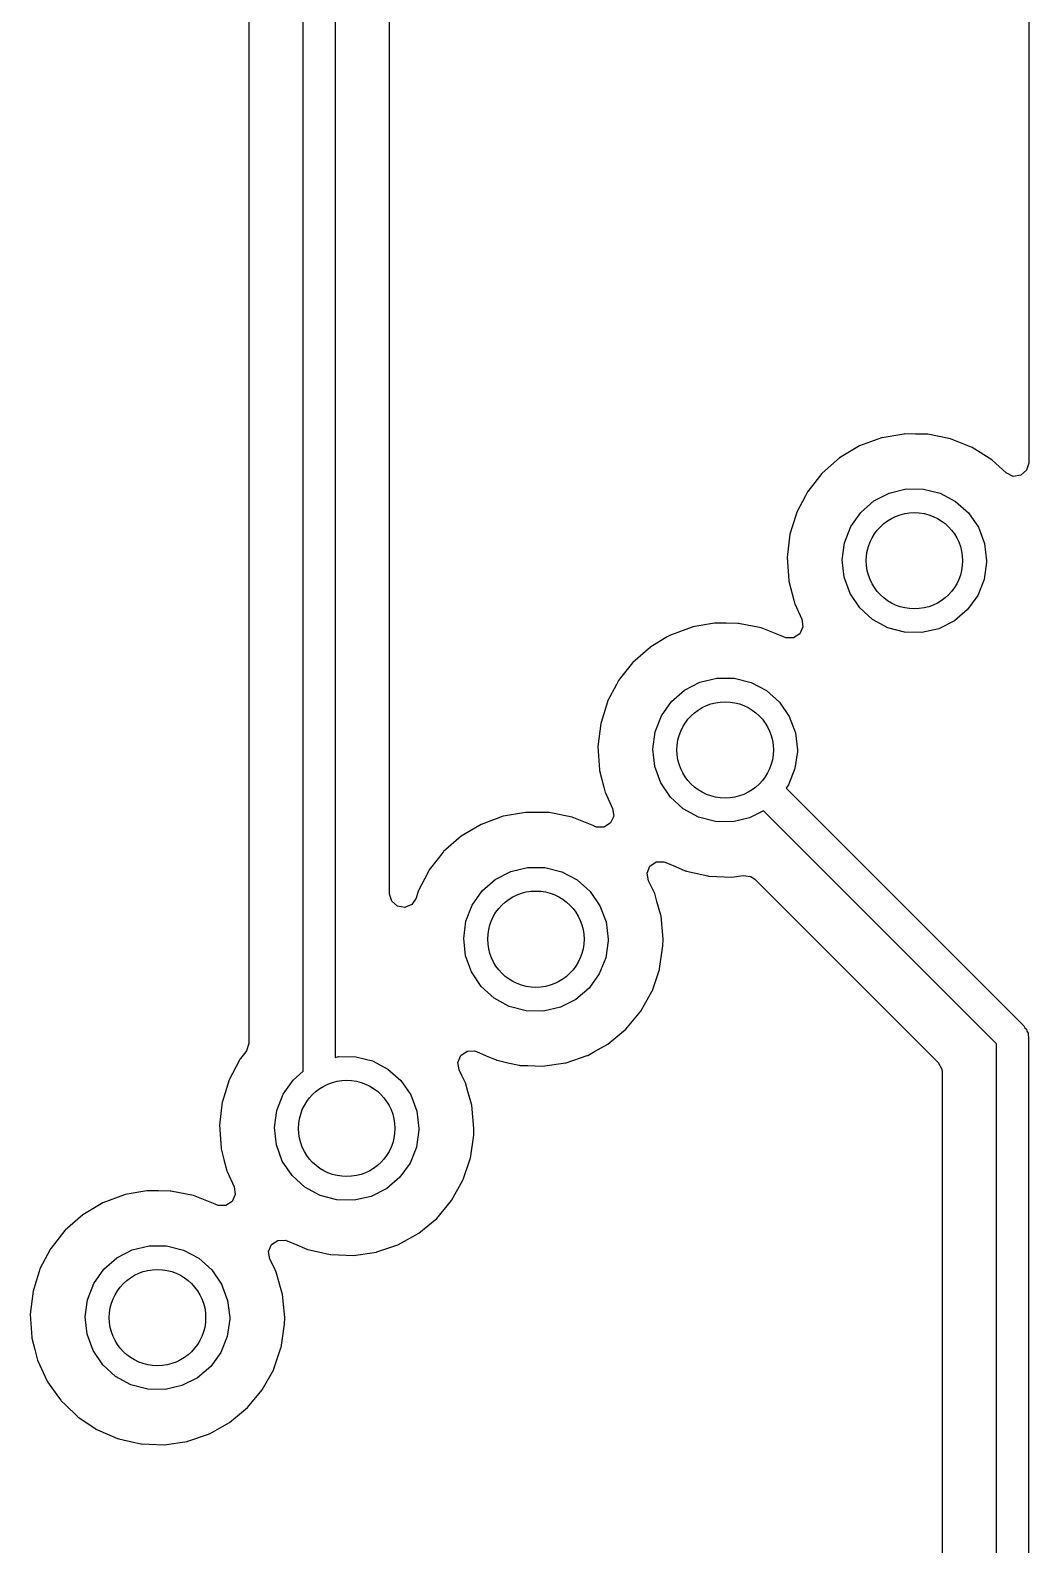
# Model space of a CAD drawing. Extents: x 41 to 172, y -227 to -42.
# Drawn here: x 56.99 to 66.32, y -87.06 to -72.91 of the extents above; entities that cross this region are included whole.
import ezdxf

# ---------------------------------------------------------------- set-up
doc = ezdxf.new("R2010")
doc.units = 0
doc.layers.add('BLACK', color=7, linetype='CONTINUOUS')

msp = doc.modelspace()

# ---------------------------------------------------------------- linework, layer by layer
at = {"layer": 'BLACK', "linetype": 'CONTINUOUS'}
for p, q in [((59.54, -82.6338), (59.54, -53.2472)), ((59.84, -53.2476), (59.84, -82.5044)), ((59.0315, -53.5977), (59.0315, -82.3739)), ((66.3185, -64.505), (66.3185, -76.9518)), ((60.3485, -80.979), (60.3485, -71.8147)), ((65.1516, -76.6806), (64.9486, -76.7154)), ((65.1573, -76.6796), (65.1516, -76.6806)), ((65.1516, -76.6806), (65.1516, -76.6806)), ((65.26, -76.6809), (65.1573, -76.6796)), ((65.369, -76.6824), (65.26, -76.6809)), ((64.7389, -76.7917), (64.5519, -76.9029)), ((64.9429, -76.7164), (64.7389, -76.7917)), ((64.9486, -76.7154), (64.9429, -76.7164)), ((64.9486, -76.7154), (64.9486, -76.7154)), ((65.3748, -76.6824), (65.369, -76.6824)), ((65.369, -76.6824), (65.369, -76.6824)), ((65.5881, -76.7249), (65.3748, -76.6824)), ((65.7902, -76.8055), (65.5881, -76.7249)), ((65.9741, -76.9215), (65.7902, -76.8055)), ((64.5519, -76.9029), (64.3884, -77.0463)), ((65.9784, -76.9255), (65.9741, -76.9215)), ((66.1069, -77.0443), (65.9784, -76.9255)), ((65.9784, -76.9255), (65.9784, -76.9255)), ((66.3185, -76.9518), (66.2985, -77.0199)), ((64.3848, -77.0509), (64.2759, -77.189)), ((64.3884, -77.0463), (64.3848, -77.0509)), ((66.1745, -77.0765), (66.1069, -77.0443)), ((66.2448, -77.0664), (66.1745, -77.0765)), ((66.2985, -77.0199), (66.2448, -77.0664)), ((64.2511, -77.2223), (64.2323, -77.2579)), ((64.2537, -77.2172), (64.2511, -77.2223)), ((64.2759, -77.189), (64.2537, -77.2172)), ((64.8712, -77.3062), (65.0153, -77.2318)), ((65.0153, -77.2318), (65.173, -77.194)), ((65.173, -77.194), (65.3352, -77.1948)), ((65.3352, -77.1948), (65.4925, -77.2343)), ((65.4925, -77.2343), (65.6358, -77.3102)), ((64.2323, -77.2579), (64.1525, -77.4096)), ((64.7489, -77.4128), (64.8712, -77.3062)), ((65.6358, -77.3102), (65.7569, -77.4181)), ((64.1155, -77.5287), (64.088, -77.6174)), ((64.1454, -77.4323), (64.1155, -77.5287)), ((64.1525, -77.4096), (64.1454, -77.4323)), ((64.6557, -77.5455), (64.7489, -77.4128)), ((65.7569, -77.4181), (65.8487, -77.5518)), ((64.088, -77.6174), (64.0624, -77.8334)), ((64.5968, -77.6966), (64.6557, -77.5455)), ((65.8487, -77.5518), (65.9061, -77.7035)), ((64.5756, -77.8574), (64.5968, -77.6966)), ((65.9061, -77.7035), (65.9256, -77.8645)), ((64.0624, -77.8334), (64.0766, -78.0504)), ((64.5934, -78.0186), (64.5756, -77.8574)), ((65.9254, -77.8786), (65.9026, -78.0392)), ((65.9256, -77.8645), (65.9254, -77.8786)), ((64.0766, -78.0504), (64.078, -78.056)), ((64.078, -78.056), (64.078, -78.056)), ((64.078, -78.056), (64.123, -78.2331)), ((64.6491, -78.1709), (64.5934, -78.0186)), ((65.9026, -78.0392), (65.8421, -78.1897)), ((64.123, -78.2331), (64.1302, -78.2612)), ((64.7396, -78.3056), (64.6491, -78.1709)), ((65.8421, -78.1897), (65.7474, -78.3214)), ((64.1302, -78.2612), (64.1326, -78.2665)), ((64.1326, -78.2665), (64.1995, -78.4116)), ((64.8595, -78.4147), (64.7396, -78.3056)), ((65.7474, -78.3214), (65.6241, -78.4267)), ((63.1752, -78.4842), (62.9711, -78.5595)), ((63.1809, -78.4832), (63.1752, -78.4842)), ((63.3838, -78.4483), (63.1809, -78.4832)), ((63.1809, -78.4832), (63.1809, -78.4832)), ((63.3895, -78.4474), (63.3838, -78.4483)), ((63.3838, -78.4483), (63.3838, -78.4483)), ((63.4922, -78.4487), (63.3895, -78.4474)), ((63.6013, -78.4501), (63.4922, -78.4487)), ((63.607, -78.4502), (63.6013, -78.4501)), ((63.6013, -78.4501), (63.6013, -78.4501)), ((63.8204, -78.4926), (63.607, -78.4502)), ((64.0224, -78.5732), (63.8204, -78.4926)), ((64.2098, -78.4818), (64.1806, -78.5465)), ((64.1995, -78.4116), (64.2098, -78.4818)), ((65.0021, -78.4921), (64.8595, -78.4147)), ((65.159, -78.5332), (65.0021, -78.4921)), ((65.4792, -78.4996), (65.3211, -78.5358)), ((65.6241, -78.4267), (65.4792, -78.4996)), ((62.803, -78.6595), (62.7842, -78.6707)), ((62.9423, -78.5766), (62.803, -78.6595)), ((62.9711, -78.5595), (62.9423, -78.5766)), ((64.0273, -78.5763), (64.0224, -78.5732)), ((64.0278, -78.5766), (64.0273, -78.5763)), ((64.05, -78.5854), (64.0278, -78.5766)), ((64.121, -78.5851), (64.05, -78.5854)), ((64.1806, -78.5465), (64.121, -78.5851)), ((65.3211, -78.5358), (65.159, -78.5332)), ((62.7842, -78.6707), (62.6206, -78.8141)), ((62.6171, -78.8186), (62.5059, -78.9597)), ((62.6206, -78.8141), (62.6171, -78.8186)), ((62.4674, -79.0202), (62.3847, -79.1774)), ((62.4833, -78.99), (62.4674, -79.0202)), ((62.486, -78.9849), (62.4833, -78.99)), ((62.5059, -78.9597), (62.486, -78.9849)), ((62.9812, -79.1806), (63.1034, -79.074)), ((63.1034, -79.074), (63.2475, -78.9996)), ((63.2475, -78.9996), (63.4052, -78.9617)), ((63.4052, -78.9617), (63.5674, -78.9626)), ((63.5674, -78.9626), (63.7247, -79.0021)), ((63.7247, -79.0021), (63.868, -79.078)), ((63.868, -79.078), (63.9891, -79.1859)), ((62.383, -79.1829), (62.323, -79.376)), ((62.3847, -79.1774), (62.383, -79.1829)), ((62.8879, -79.3133), (62.9812, -79.1806)), ((63.9891, -79.1859), (64.081, -79.3195)), ((62.829, -79.4644), (62.8879, -79.3133)), ((64.081, -79.3195), (64.1383, -79.4712)), ((62.3202, -79.3851), (62.2946, -79.6011)), ((62.323, -79.376), (62.3202, -79.3851)), ((62.8078, -79.6252), (62.829, -79.4644)), ((64.1383, -79.4712), (64.1578, -79.6323)), ((62.2946, -79.6011), (62.3089, -79.8182)), ((62.8256, -79.7864), (62.8078, -79.6252)), ((64.1576, -79.6464), (64.1348, -79.807)), ((64.1578, -79.6323), (64.1576, -79.6464)), ((62.8814, -79.9387), (62.8256, -79.7864)), ((62.3089, -79.8182), (62.3103, -79.8238)), ((62.3103, -79.8238), (62.3103, -79.8238)), ((62.3103, -79.8238), (62.35, -79.9802)), ((64.1348, -79.807), (64.0743, -79.9574)), ((62.35, -79.9802), (62.3624, -80.029)), ((62.3624, -80.029), (62.3648, -80.0343)), ((62.3648, -80.0343), (62.4317, -80.1794)), ((62.9718, -80.0733), (62.8814, -79.9387)), ((63.0918, -80.1825), (62.9718, -80.0733)), ((64.0743, -79.9574), (64.0516, -79.989)), ((64.0516, -79.989), (66.2731, -82.2104)), ((61.6161, -80.2161), (61.4131, -80.251)), ((61.6218, -80.2151), (61.6161, -80.2161)), ((61.6161, -80.2161), (61.6161, -80.2161)), ((61.7244, -80.2165), (61.6218, -80.2151)), ((61.8335, -80.2179), (61.7244, -80.2165)), ((61.8393, -80.218), (61.8335, -80.2179)), ((61.8335, -80.2179), (61.8335, -80.2179)), ((62.0526, -80.2604), (61.8393, -80.218)), ((62.4317, -80.1794), (62.4421, -80.2496)), ((63.2343, -80.2599), (63.0918, -80.1825)), ((63.8407, -80.2023), (63.7114, -80.2674)), ((66.017, -82.3786), (63.8407, -80.2023)), ((61.2033, -80.3272), (61.0164, -80.4385)), ((61.4074, -80.252), (61.2033, -80.3272)), ((61.4131, -80.251), (61.4074, -80.252)), ((61.4131, -80.251), (61.4131, -80.251)), ((62.2546, -80.341), (62.0526, -80.2604)), ((62.2595, -80.3441), (62.2546, -80.341)), ((62.2601, -80.3444), (62.2595, -80.3441)), ((62.2822, -80.3531), (62.2601, -80.3444)), ((62.3532, -80.3529), (62.2822, -80.3531)), ((62.4128, -80.3143), (62.3532, -80.3529)), ((62.4421, -80.2496), (62.4128, -80.3143)), ((63.3912, -80.301), (63.2343, -80.2599)), ((63.5534, -80.3036), (63.3912, -80.301)), ((63.7114, -80.2674), (63.5534, -80.3036)), ((61.0164, -80.4385), (60.8529, -80.5819)), ((60.8493, -80.5864), (60.7308, -80.7367)), ((60.8529, -80.5819), (60.8493, -80.5864)), ((60.7072, -80.7737), (60.6169, -80.9452)), ((60.7155, -80.7578), (60.7072, -80.7737)), ((60.7182, -80.7527), (60.7155, -80.7578)), ((60.7308, -80.7367), (60.7182, -80.7527)), ((61.3356, -80.8417), (61.4797, -80.7674)), ((61.4797, -80.7674), (61.6374, -80.7295)), ((61.6374, -80.7295), (61.7996, -80.7304)), ((61.7996, -80.7304), (61.9569, -80.7699)), ((61.9569, -80.7699), (62.1003, -80.8458)), ((62.753, -80.7836), (62.7806, -80.7182)), ((62.7652, -80.8536), (62.753, -80.7836)), ((62.7806, -80.7182), (62.8392, -80.6781)), ((62.8392, -80.6781), (62.9101, -80.676)), ((62.9101, -80.676), (62.928, -80.6821)), ((62.928, -80.6821), (63.0178, -80.7207)), ((63.0178, -80.7207), (63.1102, -80.7604)), ((63.1102, -80.7604), (63.1102, -80.7604)), ((63.1102, -80.7604), (63.1155, -80.7627)), ((63.1155, -80.7627), (63.1211, -80.7639)), ((63.1211, -80.7639), (63.3209, -80.8091)), ((61.2134, -80.9484), (61.3356, -80.8417)), ((62.1003, -80.8458), (62.2214, -80.9536)), ((62.8002, -80.9245), (62.7652, -80.8536)), ((62.8247, -80.9741), (62.8002, -80.9245)), ((63.3209, -80.8091), (63.3277, -80.8107)), ((63.3277, -80.8107), (63.3334, -80.8109)), ((63.3334, -80.8109), (63.3334, -80.8109)), ((63.3334, -80.8109), (63.4064, -80.8138)), ((63.4064, -80.8138), (63.545, -80.8192)), ((63.545, -80.8192), (63.6515, -80.8038)), ((63.6515, -80.8038), (63.7218, -80.8138)), ((63.7218, -80.8138), (63.7586, -80.8394)), ((63.7586, -80.8394), (65.4716, -82.5523)), ((60.3675, -81.0455), (60.3485, -80.979)), ((60.4204, -81.0928), (60.3675, -81.0455)), ((60.5948, -81.0164), (60.5555, -81.0755)), ((60.6152, -80.9507), (60.5948, -81.0164)), ((60.6169, -80.9452), (60.6152, -80.9507)), ((60.6152, -80.9507), (60.6152, -80.9507)), ((61.1201, -81.0811), (61.2134, -80.9484)), ((62.2214, -80.9536), (62.3132, -81.0873)), ((62.8459, -81.0495), (62.8247, -80.9741)), ((62.8817, -81.1765), (62.8459, -81.0495)), ((60.4905, -81.104), (60.4204, -81.0928)), ((60.5555, -81.0755), (60.4905, -81.104)), ((61.0612, -81.2322), (61.1201, -81.0811)), ((62.3132, -81.0873), (62.3705, -81.239)), ((62.8837, -81.1834), (62.8817, -81.1765)), ((62.9036, -81.4), (62.8837, -81.1834)), ((61.0401, -81.393), (61.0612, -81.2322)), ((62.3705, -81.239), (62.39, -81.4)), ((61.0579, -81.5542), (61.0401, -81.393)), ((62.3899, -81.4142), (62.367, -81.5747)), ((62.39, -81.4), (62.3899, -81.4142)), ((62.8708, -81.6775), (62.902, -81.4622)), ((62.902, -81.4622), (62.9036, -81.4)), ((61.1136, -81.7065), (61.0579, -81.5542)), ((62.367, -81.5747), (62.3065, -81.7252)), ((61.2041, -81.8411), (61.1136, -81.7065)), ((62.3065, -81.7252), (62.2119, -81.8569)), ((62.8027, -81.878), (62.8689, -81.683)), ((62.8689, -81.683), (62.8708, -81.6775)), ((62.8689, -81.683), (62.8689, -81.683)), ((61.324, -81.9502), (61.2041, -81.8411)), ((62.2119, -81.8569), (62.0886, -81.9622)), ((62.6946, -82.0732), (62.8008, -81.8835)), ((62.8008, -81.8835), (62.8027, -81.878)), ((62.8027, -81.878), (62.8027, -81.878)), ((61.4665, -82.0276), (61.324, -81.9502)), ((61.6234, -82.0688), (61.4665, -82.0276)), ((61.9437, -82.0351), (61.7856, -82.0713)), ((62.0886, -81.9622), (61.9437, -82.0351)), ((61.7856, -82.0713), (61.6234, -82.0688)), ((62.5555, -82.2405), (62.6946, -82.0732)), ((62.3882, -82.3796), (62.5555, -82.2405)), ((66.2731, -82.2104), (66.2829, -82.2275)), ((66.2829, -82.2275), (66.2969, -82.2415)), ((66.2969, -82.2415), (66.302, -82.2605)), ((66.302, -82.2605), (66.3119, -82.2776)), ((66.3119, -82.2776), (66.3119, -82.2974)), ((66.3119, -82.2974), (66.317, -82.3165)), ((66.317, -82.3165), (66.317, -96.1341)), ((59.0044, -82.4519), (58.954, -82.5159)), ((59.0115, -82.4421), (59.0044, -82.4519)), ((59.0315, -82.3739), (59.0115, -82.4421)), ((61.0128, -82.486), (61.0714, -82.4458)), ((61.0714, -82.4458), (61.1424, -82.4437)), ((61.1424, -82.4437), (61.1602, -82.4499)), ((61.1602, -82.4499), (61.25, -82.4884)), ((62.1985, -82.4858), (62.2141, -82.4771)), ((62.2141, -82.4771), (62.2627, -82.4499)), ((62.2627, -82.4499), (62.3882, -82.3796)), ((66.017, -96.1962), (66.017, -82.3786)), ((58.9445, -82.5317), (58.8492, -82.7129)), ((58.9478, -82.5256), (58.9445, -82.5317)), ((58.9504, -82.5205), (58.9478, -82.5256)), ((58.954, -82.5159), (58.9504, -82.5205)), ((59.84, -82.5044), (59.8697, -82.4973)), ((59.8697, -82.4973), (60.0319, -82.4981)), ((60.0319, -82.4981), (60.1892, -82.5376)), ((60.1892, -82.5376), (60.3325, -82.6135)), ((60.3325, -82.6135), (60.4536, -82.7214)), ((60.9853, -82.5514), (61.0128, -82.486)), ((60.9975, -82.6213), (60.9853, -82.5514)), ((61.023, -82.6732), (60.9975, -82.6213)), ((61.25, -82.4884), (61.3424, -82.5281)), ((61.3424, -82.5281), (61.3424, -82.5281)), ((61.3424, -82.5281), (61.3477, -82.5304)), ((61.3477, -82.5304), (61.3534, -82.5317)), ((61.3534, -82.5317), (61.4515, -82.5539)), ((61.4515, -82.5539), (61.5599, -82.5784)), ((61.5599, -82.5784), (61.5657, -82.5787)), ((61.5657, -82.5787), (61.5657, -82.5787)), ((61.5657, -82.5787), (61.6386, -82.5815)), ((61.6386, -82.5815), (61.7772, -82.587)), ((61.7772, -82.587), (61.9925, -82.5558)), ((61.9925, -82.5558), (61.998, -82.5539)), ((61.998, -82.5539), (62.193, -82.4877)), ((61.998, -82.5539), (61.998, -82.5539)), ((62.193, -82.4877), (62.1985, -82.4858)), ((62.193, -82.4877), (62.193, -82.4877)), ((65.4716, -82.5523), (65.5056, -82.6146)), ((65.5056, -82.6146), (65.5085, -82.6414)), ((58.836, -82.7554), (58.7864, -82.915)), ((58.8492, -82.7129), (58.836, -82.7554)), ((59.3524, -82.8488), (59.4456, -82.7161)), ((59.4456, -82.7161), (59.54, -82.6338)), ((60.4536, -82.7214), (60.5454, -82.8551)), ((61.0569, -82.7418), (61.023, -82.6732)), ((61.0798, -82.8231), (61.0569, -82.7418)), ((65.5085, -82.6414), (65.5085, -96.1141)), ((59.2935, -82.9999), (59.3524, -82.8488)), ((60.5454, -82.8551), (60.6028, -83.0068)), ((61.1133, -82.9418), (61.0798, -82.8231)), ((58.7847, -82.9207), (58.7591, -83.1367)), ((58.7864, -82.915), (58.7847, -82.9207)), ((59.2723, -83.1607), (59.2935, -82.9999)), ((60.6028, -83.0068), (60.6223, -83.1678)), ((61.1159, -82.9512), (61.1133, -82.9418)), ((61.1358, -83.1678), (61.1159, -82.9512)), ((58.7591, -83.1367), (58.7733, -83.3537)), ((59.2901, -83.3219), (59.2723, -83.1607)), ((60.6221, -83.1819), (60.5993, -83.3425)), ((60.6223, -83.1678), (60.6221, -83.1819)), ((61.1342, -83.23), (61.1358, -83.1678)), ((59.3458, -83.4742), (59.2901, -83.3219)), ((61.103, -83.4453), (61.1342, -83.23)), ((58.7733, -83.3537), (58.7747, -83.3593)), ((58.7747, -83.3593), (58.7747, -83.3593)), ((58.7747, -83.3593), (58.7997, -83.4578)), ((58.7997, -83.4578), (58.8269, -83.5645)), ((60.5993, -83.3425), (60.5388, -83.493)), ((61.0349, -83.6458), (61.1011, -83.4507)), ((61.1011, -83.4507), (61.103, -83.4453)), ((61.1011, -83.4507), (61.1011, -83.4507)), ((58.8269, -83.5645), (58.8293, -83.5698)), ((58.8293, -83.5698), (58.8962, -83.7149)), ((59.4363, -83.6089), (59.3458, -83.4742)), ((59.5562, -83.718), (59.4363, -83.6089)), ((60.5388, -83.493), (60.4441, -83.6247)), ((58.0805, -83.7516), (57.8776, -83.7865)), ((58.0862, -83.7507), (58.0805, -83.7516)), ((58.0805, -83.7516), (58.0805, -83.7516)), ((58.1889, -83.752), (58.0862, -83.7507)), ((58.298, -83.7534), (58.1889, -83.752)), ((58.3037, -83.7535), (58.298, -83.7534)), ((58.298, -83.7534), (58.298, -83.7534)), ((58.5171, -83.7959), (58.3037, -83.7535)), ((58.8962, -83.7149), (58.9065, -83.7851)), ((59.6988, -83.7954), (59.5562, -83.718)), ((60.3208, -83.73), (60.1759, -83.8029)), ((60.4441, -83.6247), (60.3208, -83.73)), ((60.9268, -83.841), (61.0331, -83.6512)), ((61.0331, -83.6512), (61.0349, -83.6458)), ((61.0349, -83.6458), (61.0349, -83.6458)), ((57.6678, -83.8628), (57.4809, -83.974)), ((57.8719, -83.7875), (57.6678, -83.8628)), ((57.8776, -83.7865), (57.8719, -83.7875)), ((57.8776, -83.7865), (57.8776, -83.7865)), ((58.7191, -83.8765), (58.5171, -83.7959)), ((58.724, -83.8796), (58.7191, -83.8765)), ((58.7245, -83.8799), (58.724, -83.8796)), ((58.7467, -83.8887), (58.7245, -83.8799)), ((58.8177, -83.8884), (58.7467, -83.8887)), ((58.8773, -83.8498), (58.8177, -83.8884)), ((58.9065, -83.7851), (58.8773, -83.8498)), ((59.8557, -83.8365), (59.6988, -83.7954)), ((60.0178, -83.8391), (59.8557, -83.8365)), ((60.1759, -83.8029), (60.0178, -83.8391)), ((60.7877, -84.0082), (60.9268, -83.841)), ((57.4809, -83.974), (57.3173, -84.1174)), ((60.6205, -84.1473), (60.7877, -84.0082)), ((57.3138, -84.1219), (57.2381, -84.218)), ((57.3173, -84.1174), (57.3138, -84.1219)), ((60.4307, -84.2536), (60.6205, -84.1473)), ((57.1774, -84.2982), (57.0814, -84.4807)), ((57.18, -84.2933), (57.1774, -84.2982)), ((57.1827, -84.2882), (57.18, -84.2933)), ((57.2381, -84.218), (57.1827, -84.2882)), ((57.8001, -84.3773), (57.9442, -84.3029)), ((57.9442, -84.3029), (58.1019, -84.265)), ((58.1019, -84.265), (58.2641, -84.2659)), ((58.2641, -84.2659), (58.4214, -84.3054)), ((58.4214, -84.3054), (58.5647, -84.3813)), ((59.2175, -84.3192), (59.2451, -84.2537)), ((59.2297, -84.3891), (59.2175, -84.3192)), ((59.2451, -84.2537), (59.3036, -84.2136)), ((59.3036, -84.2136), (59.3746, -84.2115)), ((59.3746, -84.2115), (59.3924, -84.2176)), ((59.3924, -84.2176), (59.4822, -84.2562)), ((59.4822, -84.2562), (59.5747, -84.2959)), ((59.5747, -84.2959), (59.5747, -84.2959)), ((59.5747, -84.2959), (59.58, -84.2982)), ((59.58, -84.2982), (59.5856, -84.2995)), ((59.5856, -84.2995), (59.6837, -84.3217)), ((60.2302, -84.3217), (60.4252, -84.2555)), ((60.4252, -84.2555), (60.4307, -84.2536)), ((60.4252, -84.2555), (60.4252, -84.2555)), ((57.6779, -84.4839), (57.8001, -84.3773)), ((58.5647, -84.3813), (58.6858, -84.4892)), ((59.2681, -84.467), (59.2297, -84.3891)), ((59.6837, -84.3217), (59.7921, -84.3462)), ((59.7921, -84.3462), (59.7979, -84.3464)), ((59.7979, -84.3464), (59.7979, -84.3464)), ((59.7979, -84.3464), (59.8709, -84.3493)), ((59.8709, -84.3493), (60.0095, -84.3547)), ((60.0095, -84.3547), (60.2247, -84.3235)), ((60.2247, -84.3235), (60.2302, -84.3217)), ((60.2302, -84.3217), (60.2302, -84.3217)), ((57.074, -84.5044), (57.0329, -84.6368)), ((57.0814, -84.4807), (57.074, -84.5044)), ((57.5846, -84.6166), (57.6779, -84.4839)), ((58.6858, -84.4892), (58.7777, -84.6228)), ((59.2891, -84.5096), (59.2681, -84.467)), ((59.3482, -84.719), (59.2891, -84.5096)), ((57.0169, -84.6884), (56.9913, -84.9044)), ((57.0329, -84.6368), (57.0169, -84.6884)), ((57.5257, -84.7677), (57.5846, -84.6166)), ((58.7777, -84.6228), (58.835, -84.7746)), ((59.3681, -84.9356), (59.3482, -84.719)), ((57.5045, -84.9285), (57.5257, -84.7677)), ((58.835, -84.7746), (58.8545, -84.9356)), ((56.9913, -84.9044), (57.0056, -85.1215)), ((57.5223, -85.0897), (57.5045, -84.9285)), ((58.8543, -84.9497), (58.8315, -85.1103)), ((58.8545, -84.9356), (58.8543, -84.9497)), ((59.3352, -85.213), (59.3664, -84.9978)), ((59.3664, -84.9978), (59.3681, -84.9356)), ((57.0056, -85.1215), (57.007, -85.1271)), ((57.007, -85.1271), (57.007, -85.1271)), ((57.007, -85.1271), (57.0336, -85.2317)), ((57.5781, -85.242), (57.5223, -85.0897)), ((58.8315, -85.1103), (58.771, -85.2607)), ((57.0336, -85.2317), (57.0591, -85.3323)), ((57.6685, -85.3766), (57.5781, -85.242)), ((58.771, -85.2607), (58.6764, -85.3925)), ((59.2672, -85.4135), (59.3334, -85.2185)), ((59.3334, -85.2185), (59.3352, -85.213)), ((59.3334, -85.2185), (59.3334, -85.2185)), ((57.0591, -85.3323), (57.1502, -85.5298)), ((57.7885, -85.4858), (57.6685, -85.3766)), ((58.6764, -85.3925), (58.553, -85.4978)), ((59.159, -85.6088), (59.2653, -85.419)), ((59.2653, -85.419), (59.2672, -85.4135)), ((59.2672, -85.4135), (59.2672, -85.4135)), ((57.1502, -85.5298), (57.1535, -85.5346)), ((57.1535, -85.5346), (57.2558, -85.6793)), ((57.931, -85.5632), (57.7885, -85.4858)), ((58.0879, -85.6043), (57.931, -85.5632)), ((58.4081, -85.5707), (58.25, -85.6069)), ((58.553, -85.4978), (58.4081, -85.5707)), ((57.2558, -85.6793), (57.2757, -85.7075)), ((57.2757, -85.7075), (57.2798, -85.7115)), ((57.2798, -85.7115), (57.3195, -85.7501)), ((58.25, -85.6069), (58.0879, -85.6043)), ((59.0199, -85.776), (59.159, -85.6088)), ((57.3195, -85.7501), (57.4315, -85.8593)), ((57.4315, -85.8593), (57.4363, -85.8625)), ((57.4363, -85.8625), (57.4391, -85.8643)), ((57.4391, -85.8643), (57.6124, -85.9801)), ((58.8527, -85.9151), (59.0199, -85.776)), ((57.6124, -85.9801), (57.6177, -85.9824)), ((57.6177, -85.9824), (57.6177, -85.9824)), ((57.6177, -85.9824), (57.8069, -86.0637)), ((58.6629, -86.0214), (58.6708, -86.017)), ((58.6708, -86.017), (58.7812, -85.9551)), ((58.7812, -85.9551), (58.8527, -85.9151)), ((57.8069, -86.0637), (57.8069, -86.0637)), ((57.8069, -86.0637), (57.8122, -86.066)), ((57.8122, -86.066), (57.8178, -86.0672)), ((57.8178, -86.0672), (57.9671, -86.101)), ((57.9671, -86.101), (58.0244, -86.114)), ((58.0244, -86.114), (58.0301, -86.1142)), ((58.0301, -86.1142), (58.0301, -86.1142)), ((58.0301, -86.1142), (58.1029, -86.117)), ((58.1029, -86.117), (58.2417, -86.1225)), ((58.2417, -86.1225), (58.457, -86.0913)), ((58.457, -86.0913), (58.4624, -86.0894)), ((58.4624, -86.0894), (58.6575, -86.0232)), ((58.4624, -86.0894), (58.4624, -86.0894)), ((58.6575, -86.0232), (58.6629, -86.0214)), ((58.6575, -86.0232), (58.6575, -86.0232))]:
    msp.add_line(p, q, dxfattribs=at)
at = {"layer": 'BLACK'}
for centre in [(65.2506, -77.8645), (63.4828, -79.6323), (61.715, -81.4), (59.9473, -83.1678), (58.1795, -84.9356)]:
    msp.add_circle(centre, 0.45, dxfattribs=at)

doc.saveas('drawing.dxf')
